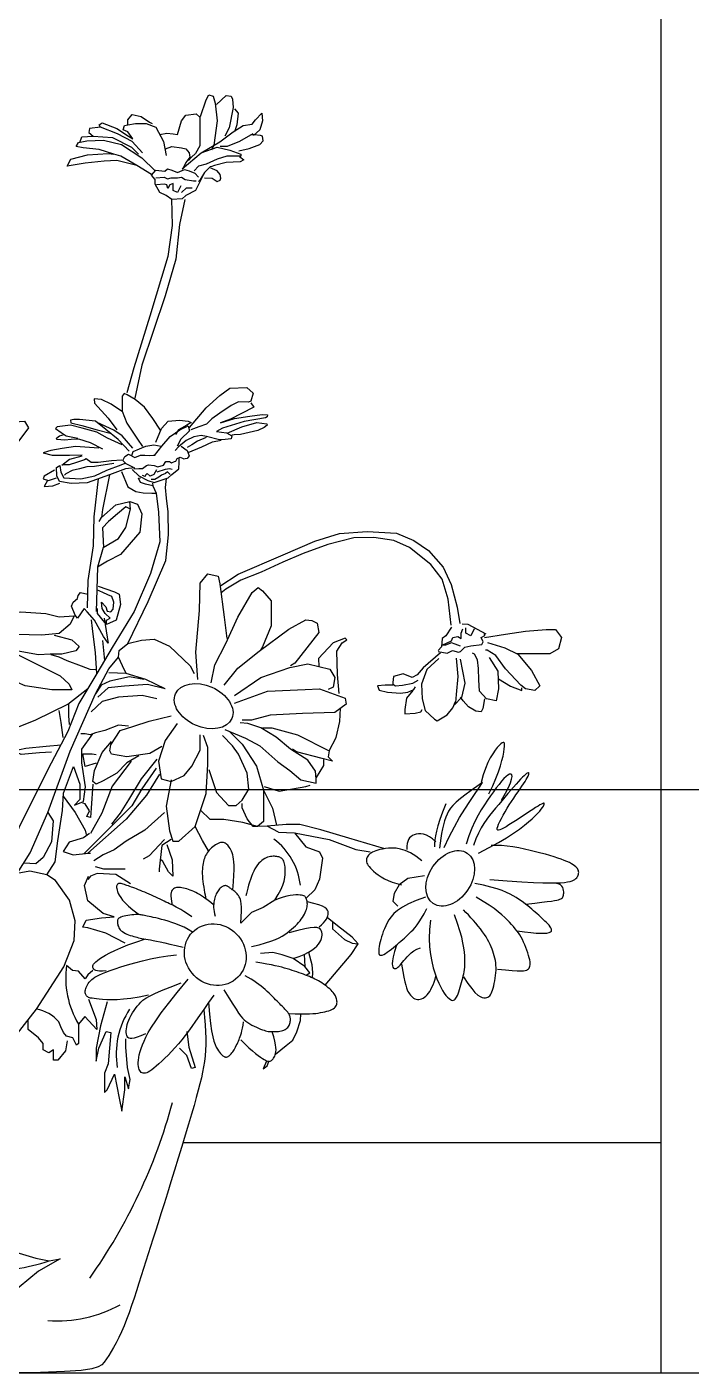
# Model space of a CAD drawing. Extents: x 5198 to 10685, y 9824 to 14137.
# Drawn here: x 8863 to 9152, y 11032 to 11617 of the extents above; entities that cross this region are included whole.
import ezdxf

# ---------------------------------------------------------------- set-up
doc = ezdxf.new("R2010")
doc.units = 0
doc.header["$MEASUREMENT"] = 0
doc.layers.get('0').update_dxf_attribs({"linetype": 'CONTINUOUS'})
for name, color, linetype in [('2', 2, 'CONTINUOUS'), ('3', 3, 'CONTINUOUS'), ('4', 4, 'CONTINUOUS'), ('7', 7, 'CONTINUOUS'), ('TEXT', 3, 'CONTINUOUS')]:
    doc.layers.add(name, color=color, linetype=linetype)
doc.styles.add('HZ', font='')
doc.styles.get('HZ').set_extended_font_data('仿宋_GB2312')
doc.dimstyles.new('BOOK', dxfattribs={"dimscale": 55, "dimtxt": 2, "dimasz": 0.5, "dimexe": 1, "dimexo": 1, "dimgap": 0.5, "dimtad": 1, "dimdec": 0, "dimzin": 0, "dimdsep": 46, "dimtxsty": 'HZ', "dimblk": 'DOT', "dimsah": 1, "dimcen": 0, "dimclrd": 256, "dimclre": 256, "dimclrt": 256, "dimadec": 0, "dimazin": 0, "dimtfac": 0.5, "dimtdec": 0, "dimtmove": 2, "dimatfit": 3, "dimfxl": 0, "dimtolj": 1, "dimtzin": 0, "dimarcsym": 0})

# ---------------------------------------------------------------- blocks, each defined once
blk = doc.blocks.new('DOT')
at = {"color": 0, "linetype": 'ByBlock'}
blk.add_line((-0.35, 0), (-1, 0), dxfattribs=at)
at = {"color": 0, "linetype": 'ByBlock', "const_width": 0.35}
blk.add_lwpolyline([(-0.175, 0, 1), (0.175, 0, 1)], format="xyb", close=True, dxfattribs=at)
blk = doc.blocks.new('02')
at = {"layer": '3'}
for points in [[(48.8, 559), (51.3, 566.21), (52.4, 568.42), (54.35, 567.87), (55.18, 564.82), (56.01, 557.07), (54.62, 546.54), (53.51, 544.33)], [(55.73, 564.27), (59.89, 568.14), (62.11, 567.87), (62.66, 566.48), (62.94, 562.88), (61.28, 554.02), (59.34, 550.42)], [(63.49, 562.33), (65.16, 560.39), (64.6, 555.4), (63.49, 552.36)], [(5.27, 554.3), (4.72, 555.4), (6.1, 556.24), (12.48, 553.74), (17.47, 550.42), (19.41, 549.31)], [(19.41, 549.31), (17.19, 552.36), (15.25, 553.19), (15.81, 555.13), (17.19, 555.4), (17.19, 557.62), (19.13, 559.84), (23.02, 559), (26.62, 556.51), (27.73, 555.96)], [(17.19, 555.4), (20.52, 555.96), (25.23, 555.96), (29.39, 554.3), (32.72, 548.2), (33.83, 542.11)], [(31.06, 551.25), (34.11, 551.8), (36.88, 551.53), (38.82, 551.25), (40.48, 557.07), (42.42, 559.56), (46.86, 560.11), (48.52, 558.73), (48.52, 546.26), (46.58, 542.94), (44.92, 541.28), (43.53, 539.89)], [(40.76, 536.29), (49.08, 543.22), (57.12, 547.93), (62.94, 552.36), (67.38, 555.13), (71.26, 555.68), (72.64, 557.62), (75.42, 560.39), (75.69, 557.07), (74.58, 553.19), (71.81, 550.7)], [(-3.6, 547.65), (-2.77, 550.14), (2.22, 550.42), (10.54, 549.87), (18.86, 545.71), (21.91, 542.66)], [(23.57, 543.22), (19.13, 548.2), (12.76, 551.53), (5.27, 554.3), (0.56, 553.74), (0.28, 552.08), (2.22, 550.42)], [(71.53, 551.53), (65.71, 548.2), (60.44, 545.99), (57.39, 545.99)], [(65.43, 544.05), (69.87, 545.16), (74.58, 546.82), (75.97, 548.48), (75.69, 550.42), (74.86, 550.7), (72.09, 550.97), (70.7, 550.97)], [(21.08, 537.68), (14.14, 541.83), (11.09, 542.66), (4.72, 544.6), (-2.21, 545.43), (-5.26, 545.99), (-4.15, 547.65), (-0.55, 548.48), (6.66, 548.76), (14.42, 546.82), (23.29, 541), (29.12, 535.46)], [(33.55, 544.88), (36.32, 545.99), (40.48, 545.43), (42.42, 544.88), (43.81, 543.22), (44.09, 541.28), (42.42, 539.06), (41.04, 536.29)], [(49.08, 543.22), (56.01, 545.71), (61.55, 544.33), (66.27, 542.66), (66.27, 541.83), (60.17, 541.83), (56.01, 540.45), (51.3, 538.23), (47.97, 537.4), (46.03, 535.46)], [(27.45, 533.8), (21.08, 537.68), (12.48, 539.89), (6.94, 539.62), (-1.38, 538.79), (-9.14, 537.4), (-7.48, 540.45), (-0.27, 542.39), (8.6, 542.94), (11.09, 542.66)], [(65.71, 541.56), (67.65, 540.17), (65.99, 539.34), (59.89, 539.06), (54.9, 537.68), (53.24, 537.12), (52.96, 537.12), (50.46, 534.63), (48.52, 531.31), (47.97, 530.75)], [(27.45, 533.52), (29.39, 535.73), (33.28, 535.18), (34.38, 536.29), (36.33, 535.73), (38.82, 534.63), (41.87, 536.01), (43.81, 535.46), (46.31, 534.35), (47.97, 532.69)], [(50.47, 534.64), (46.58, 526.87), (42.42, 524.65), (40.76, 523.27), (36.33, 522.99), (33.83, 524.65), (31.06, 526.04), (29.12, 529.64), (29.12, 531.58), (27.48, 533.54)], [(29.39, 532.41), (33, 532.69), (34.38, 531.85), (36.05, 532.41), (38.82, 532.41), (40.48, 532.69), (42.15, 531.58), (45.75, 531.02), (46.86, 531.02)], [(50.46, 532.42), (53.79, 532.14), (56.01, 530.75), (57.39, 531.31), (57.67, 532.14), (57.39, 533.8), (56.01, 535.46), (54.07, 536.29), (53.24, 536.57)], [(40.21, 528.81), (38.82, 526.04), (36.88, 526.87), (36.88, 529.92), (35.49, 529.36), (34.66, 527.7), (34.11, 529.36), (33, 529.64), (29.67, 529.36)], [(40.48, 526.04), (42.7, 527.98), (45.2, 527.98)], [(36.13, 523.25), (36.52, 511.64), (34.58, 498.1), (26.84, 472.18), (19.87, 449.74), (16.77, 438.91)], [(41.94, 522.86), (39.62, 512.03), (38.07, 496.94), (33.42, 481.08), (23.35, 450.9), (20.26, 436.59)], [(44, 423.85), (51.23, 432.41), (57.12, 437.76), (61.53, 440.97), (68.89, 441.23), (71.71, 438.69), (70.63, 435.22), (69.7, 434.81), (65.28, 434.95), (62.07, 433.34), (57.12, 430.13), (53.77, 427.59), (51.36, 425.32), (48.01, 424.12), (44.53, 422.78)], [(14.9, 430.62), (9.95, 434.04), (5.77, 435.94), (2.54, 436.32), (2.73, 434.42), (8.62, 427.96), (12.42, 422.83)], [(31.44, 422.64), (28.02, 427.77), (24.4, 432.71), (20.41, 435.94), (16.99, 438.03), (15.66, 438.6), (14.71, 437.46), (14.71, 431), (16.8, 425.68), (21.36, 418.84), (23.64, 415.61)], [(70.63, 434.55), (71.97, 432.67), (66.62, 429.87), (61.8, 427.46), (57.52, 425.86), (63.54, 427.73), (70.23, 428.8), (75.59, 429.47), (77.86, 429.33), (77.73, 428.53), (77.06, 427.99), (67.69, 426.39), (58.32, 423.58), (55.78, 422.11), (60.06, 421.58), (62.47, 420.24), (62.07, 418.9), (59.53, 418.63), (56.98, 418.5), (51.36, 419.97), (49.09, 420.37), (45.87, 419.84), (42.53, 418.23), (39.18, 415.43), (37.71, 413.82)], [(17.75, 413.52), (12.99, 418.65), (7.67, 423.02), (3.11, 426.63), (-3.74, 427.39), (-6.21, 427.39), (-7.73, 427.01), (-7.54, 425.87), (-2.79, 424.73), (3.87, 422.83), (9.57, 421.31)], [(-49.3, 416.27), (-45.84, 419.44), (-40.37, 424.04), (-32.01, 426.35), (-27.69, 426.63), (-25.96, 423.75), (-32.3, 415.12), (-38.35, 409.36), (-43.25, 408.21), (-49.3, 405.33), (-52.76, 403.03), (-57.37, 399.86)], [(14.71, 416.37), (8.43, 419.22), (3.68, 421.88), (-2.6, 423.59), (-7.73, 424.92), (-13.43, 424.16), (-14.2, 423.4), (-11.72, 421.69), (-9.63, 420.17), (-4.5, 419.22)], [(19.46, 414.85), (14.71, 420.17), (11.09, 422.64), (3.87, 426.06)], [(28.78, 411.62), (32.01, 415.8), (35.62, 419.98), (39.8, 422.83), (43.42, 424.54), (43.99, 422.45), (40.18, 418.84), (38.66, 415.8)], [(29.35, 417.51), (31.82, 423.4), (34.67, 426.63), (39.61, 427.01), (43.42, 426.63), (44.75, 426.06), (42.85, 424.92), (39.23, 422.83), (37.9, 420.74)], [(60.33, 421.44), (66.75, 424.12), (73.31, 425.99), (77.6, 425.45), (77.73, 424.79), (76.52, 423.85), (73.71, 422.51), (66.22, 420.77), (63.41, 420.64), (62.34, 420.51)], [(4.63, 414.85), (-5.45, 415.61), (-11.34, 414.66), (-16.29, 413.9), (-19.52, 412.76), (-15.72, 411.81), (-8.11, 411.81), (-2.6, 412)], [(6.34, 414.47), (1.02, 417.13), (-4.12, 418.84), (-7.35, 418.65), (-10.2, 418.27), (-13.62, 418.65), (-13.81, 419.22), (-12.48, 420.17), (-10.39, 420.74)], [(19, 411.66), (19.57, 413.39), (25.05, 415.69), (28.51, 416.27), (31.68, 415.69)], [(40.38, 415.69), (42.93, 413.82), (43.86, 411.55), (43.06, 410.34), (41.32, 410.08)], [(51.23, 419.44), (47.48, 417.83), (45.07, 416.36), (42.93, 415.16)], [(43.46, 413.02), (49.35, 415.43), (54.04, 417.57), (57.79, 418.37)], [(-2.79, 411.43), (-8.11, 409.91), (-11.53, 407.26)], [(14.66, 409.65), (10.1, 409.38), (4.35, 408.58), (1.27, 408.58), (-0.87, 410.18), (-1.67, 409.78), (-5.15, 408.58), (-8.23, 407.64), (-10.78, 407.64)], [(19.65, 406.5), (16.42, 408.02), (15.09, 409.53), (15.85, 411.24), (17.56, 412.19), (20.22, 410.86), (22.69, 411.81), (24.59, 411.81), (26.49, 411.62), (28.4, 411.81), (29.16, 411.81)], [(19.06, 405.55), (21.95, 402.79), (25.97, 400.78), (28.61, 399.9), (32.12, 401.16), (34.76, 401.91), (36.4, 403.42), (39.41, 405.93), (39.54, 408.82), (39.54, 410.32)], [(19.77, 405.93), (22.05, 406.07), (23.52, 406.07), (25.26, 407.27), (26.2, 407.67), (28.61, 407.27), (30.21, 406.73), (32.76, 407.4), (33.69, 409.01), (35.3, 409.01), (36.24, 408.47), (37.44, 409.01), (38.11, 409.27), (38.64, 410.34), (39.98, 410.88), (41.32, 410.34)], [(-14.58, 405.36), (-19.14, 402.7), (-19.52, 401.56), (-17.24, 400.8), (-13.81, 401.94)], [(20.22, 406.31), (16.23, 405.93), (9.19, 403.27), (-0.51, 399.85), (-7.35, 399.47), (-12.48, 400.42), (-13.62, 402.89), (-13.81, 406.5), (-12.29, 407.26), (-11.91, 404.41), (-10.58, 401.94), (-3.17, 401.56), (2.92, 402.89), (8.05, 405.36), (14.33, 407.64), (16.04, 408.39)], [(11.18, 408.18), (2.74, 406.84), (-0.6, 406.71), (-3.82, 405.91), (-7.03, 405.1), (-9.71, 403.77), (-10.24, 403.1)], [(14.53, 404.67), (17.17, 398.02), (20.69, 396.01), (23.83, 395.51), (27.6, 395.26), (29.49, 395.26)], [(29.74, 405.43), (28.48, 403.42), (26.97, 402.67), (25.59, 403.8), (24.96, 403.17), (24.71, 402.54), (23.58, 403.04)], [(35.64, 403.42), (34.51, 404.55), (33.51, 403.92), (31.87, 403.17), (30.74, 402.29), (28.98, 401.28), (27.35, 401.28)], [(29.99, 404.55), (33.51, 405.8), (35.27, 406.06), (36.52, 405.8)], [(-17.62, 400.8), (-19.14, 398.14), (-15.34, 398.52), (-12.29, 399.66)], [(27.98, 399.65), (28.1, 398.52), (29.49, 395.26), (30.49, 387.1), (31.12, 374.17), (27.05, 360.43), (19.98, 343.81), (10.42, 328.26), (3.7, 316.95), (-4.08, 303.87), (-8.87, 291.78)], [(4.34, 401.56), (2.42, 385.05), (2.16, 372.45), (-0.15, 357.28), (-0.41, 345.45)], [(9.19, 403.27), (6.28, 388.14), (5.77, 384.79)], [(17.19, 329.94), (25.99, 348.17), (33.71, 366.05), (34.94, 377.14), (34.69, 387.22), (33.95, 393.14), (33.65, 397.73), (34.05, 401.71)], [(28.1, 398.52), (24.96, 399.28), (22.7, 399.9), (21.82, 401.79), (22.7, 401.91)], [(4.74, 382.99), (5.77, 384.79), (11.95, 390.2), (18.13, 391.74), (21.47, 390.45), (23.27, 386.34), (22.5, 378.37), (14.01, 368.59), (8.34, 365.76), (3.97, 363.19)], [(18.38, 388.4), (16.32, 389.42), (12.72, 386.34), (8.86, 382.99), (6.28, 380.17)], [(6.54, 371.68), (13.23, 375.54), (16.32, 380.42), (18.38, 388.4), (18.13, 391.74)], [(6.28, 380.17), (6.67, 371.75)], [(57.2, 354.92), (65.2, 360.1), (84.75, 368.57), (98.43, 374.42), (109.24, 377.74), (121.25, 378.68), (133.96, 377.98), (141.5, 374.68), (147.86, 370.45), (154.22, 363.16), (157.75, 355.63), (160.34, 345.75), (161.52, 338.69)], [(157.75, 337.98), (156.34, 349.28), (153.75, 357.98), (148.8, 364.33), (139.62, 371.63), (132.79, 374.68), (124.07, 376.09), (115.36, 375.86), (104.06, 373.04), (93.46, 369.04), (84.51, 365.27), (75.09, 361.04), (66.38, 357.51), (59.79, 353.51), (57.67, 351.86)], [(6.54, 371.68), (3.97, 363.19), (3.45, 343.9)], [(47.57, 314.39), (46.83, 326.24), (48.31, 344.37), (48.68, 356.22), (52.01, 360.29), (56.46, 359.18), (57.2, 355.85), (59.05, 341.41), (60.16, 332.16)], [(6.9, 340.92), (8.21, 332.78), (8.73, 330.16), (6.63, 333.04), (2.69, 340.13), (-0.46, 343.8), (-1.77, 345.11), (-4.66, 340.92), (-5.71, 342.23), (-7.29, 346.16), (-6.5, 348), (-4.66, 349.58), (-4.4, 350.89), (-3.35, 352.2), (-0.2, 351.41)], [(4.27, 354.82), (11.36, 352.46), (13.46, 351.41), (13.99, 346.95), (12.15, 340.13), (9.26, 338.82), (7.95, 338.29), (7.95, 340.13), (9.52, 340.92), (7.42, 343.02), (6.11, 345.11), (5.84, 348), (7.68, 345.9), (8.21, 344.06), (9.79, 343.8), (10.84, 344.85), (11.1, 348), (10.31, 350.36), (8.47, 351.15), (6.37, 352.2), (3.74, 353.25)], [(53.49, 312.91), (54.98, 320.69), (59.79, 329.94), (64.98, 341.41), (71.28, 352.14), (73.87, 354.36), (75.72, 352.88), (79.43, 348.44), (79.43, 337.71), (75.72, 328.46), (74.98, 327.35)], [(-52.81, 334.75), (-41.94, 341.62), (-29.27, 343.79), (-18.4, 343.07), (-12.61, 341.62), (-6.09, 341.98), (-7.9, 338.36), (-12.61, 334.38), (-20.21, 333.66), (-36.51, 334.02), (-41.22, 334.38), (-47.38, 332.58), (-50.27, 330.77)], [(3.7, 316.95), (3.19, 325.9), (1.91, 336.44), (1.39, 340.3)], [(7.16, 339.08), (4.01, 343.02), (4.01, 345.11)], [(59.05, 311.8), (64.98, 319.2), (74.24, 326.61), (87.21, 336.23), (94.62, 340.3), (97.21, 339.93), (99.43, 338.82), (100.17, 334.75), (89.8, 321.43), (87.95, 320.32)], [(-14.78, 333.66), (-7.17, 331.49), (-3.91, 328.6), (-5.36, 326.79), (-11.52, 325.34), (-16.59, 325.34), (-21.66, 324.98), (-33.61, 327.15), (-36.51, 327.87), (-41.94, 327.87), (-47.01, 327.15), (-49.55, 326.42)], [(157.77, 337.02), (155.41, 333.26), (153.77, 332.08), (153.53, 328.55), (152.12, 326.9)], [(152.12, 326.43), (155.89, 325.73), (158.24, 326.9), (160.83, 326.2), (161.77, 326.43), (163.66, 328.32), (166.25, 329.02), (170.96, 329.49), (171.66, 330.67), (170.72, 332.55), (172.37, 333.49), (172.13, 334.2)], [(161.77, 328.79), (159.42, 329.73), (157.77, 330.2), (155.18, 329.26), (153.77, 329.26), (157.77, 331.14), (158.48, 332.55), (160.59, 333.02), (162.01, 332.08), (162.01, 334.43), (162.71, 336.31)], [(172.84, 333.96), (169.07, 336.08), (165.07, 338.2), (162.48, 338.43)], [(167.66, 336.31), (166.25, 333.26), (164.13, 334.43), (164.13, 336.78)], [(172.13, 332.55), (181.32, 333.97), (190.03, 335.38), (198.98, 336.08), (202.98, 336.08), (205.57, 332.55), (204.4, 327.61), (200.63, 325.5), (191.91, 325.5), (188.38, 325.5), (186.03, 325.5)], [(6.28, 331.3), (7.06, 322.6)], [(33.49, 310.32), (24.97, 314.39), (16.45, 316.98), (14.96, 320.32), (13.11, 324.02), (13.48, 326.98), (17.19, 329.94), (23.11, 331.42), (28.67, 331.79), (35.34, 328.83), (44.23, 320.32), (46.08, 316.98)], [(109.02, 308.26), (108.36, 316.49), (108.03, 326.69), (110.34, 330.31), (112.32, 331.63), (111.66, 332.29), (106.38, 330.31), (100.12, 323.4), (100.17, 319.95)], [(173.55, 330.44), (181.08, 328.08), (186.73, 325.26), (192.62, 318.2), (196.15, 311.62), (194.03, 309.5), (190.03, 310.21), (187.91, 311.85), (181.32, 318.91), (177.08, 324.79), (173.31, 327.14), (172.6, 327.14)], [(-32.53, 326.06), (-20.94, 320.27), (-12.24, 315.93), (-8.26, 312.31), (-7.17, 309.78), (-15.87, 309.78), (-27.46, 311.59), (-30.72, 313.04), (-36.87, 313.04), (-41.94, 313.04), (-47.38, 314.12), (-51, 315.93), (-52.08, 316.66)], [(3.48, 318.47), (0.82, 318.73), (-2.9, 320.06), (-9.14, 322.45), (-12.6, 324.04), (-16.05, 325.1)], [(3.11, 308.1), (9.03, 318.9), (13.11, 324.02)], [(153.06, 325.97), (145.52, 319.38), (142.93, 316.32), (140.81, 315.15), (136.81, 316.79), (132.57, 315.62), (132.34, 313.03), (132.34, 312.32), (133.51, 311.62), (136.58, 311.85), (141.05, 312.79), (143.4, 313.97)], [(152.35, 323.38), (147.17, 318.67), (144.82, 312.32), (145.05, 305.97), (146.47, 300.8), (150.47, 297.03), (151.65, 296.33), (155.89, 298.91), (158.48, 301.97), (159.65, 304.8)], [(161.54, 323.14), (163.66, 312.79), (162.24, 306.44), (159.18, 303.38)], [(159.89, 323.62), (160.59, 315.62), (159.89, 307.85), (159.65, 304.32)], [(174.25, 323.85), (178.02, 317.97), (178.26, 310.21), (177.31, 305.03), (173.08, 305.97), (170.01, 309.26), (169.78, 314.21), (169.54, 319.15), (169.07, 322.91), (167.89, 325.26), (166.95, 325.73)], [(16.45, 316.98), (8.93, 317.27)], [(63.5, 307.36), (74.98, 315.13), (87.58, 319.58), (95.36, 321.06), (104.99, 318.83), (107.21, 315.13), (106.47, 311.06), (104.25, 309.95)], [(-35.42, 291.69), (-22.76, 296.76), (-8.81, 303.53), (-0.19, 310.41)], [(24.23, 314.39), (17.93, 315.5), (9.41, 313.65), (5.7, 311.8), (3.11, 308.1)], [(33.49, 310.32), (25.71, 312.17), (15.71, 311.43), (8.67, 310.69), (4.22, 306.62)], [(63.5, 304.03), (77.95, 309.21), (94.25, 309.95), (100.54, 310.32), (111.66, 306.25), (112.03, 303.66), (107.21, 299.96), (93.13, 299.59), (79.06, 298.85), (70.91, 296.63), (66.83, 296.63)], [(132.34, 311.85), (129.04, 311.85), (125.74, 311.62), (126.45, 309.74), (129.98, 308.79), (135.63, 308.32), (138.93, 308.79), (141.52, 309.97), (142.23, 311.15)], [(178.26, 314.68), (183.44, 311.38), (188.38, 309.5), (188.38, 310.68), (188.38, 310.68)], [(-17.58, 256.54), (-7.81, 283.16), (3.11, 308.1)], [(29.78, 305.88), (23.49, 307.36), (13.11, 306.62), (6.07, 304.77), (1.26, 300.33)], [(141.05, 309.5), (138.22, 306.21), (137.52, 301.27), (137.52, 299.38), (141.99, 299.62), (144.58, 300.33), (145.05, 301.27)], [(172.13, 305.97), (171.43, 301.74), (170.72, 300.33), (168.37, 300.56), (165.3, 302.44), (162.95, 305.03), (161.77, 306.68)], [(-10.89, 289.12), (-11.77, 295.58), (-12.65, 300.86)], [(-8.54, 303.5), (-8.54, 298.51), (-8.24, 294.7)], [(32.01, 285.16), (26.82, 282.19), (16.82, 280.71), (10.15, 281.82), (9.41, 283.3), (9.78, 285.9), (13.85, 292.19), (19.78, 294.04), (26.45, 296.26), (36.08, 298.48)], [(104.62, 283.3), (107.7, 289.16), (109.35, 296.08), (109.62, 301.81)], [(17.56, 294.04), (13.11, 294.41), (7.18, 292.19), (3.11, 291.08), (0.89, 290.34), (-1.34, 290.71), (-3.19, 290.71)], [(38.67, 295.15), (33.49, 287.75), (30.52, 278.86), (31.64, 271.09), (36.08, 269.98), (41.64, 272.57), (44.97, 276.64), (48.68, 283.68), (48.68, 290.34)], [(59.42, 292.56), (68.31, 288.86), (74.61, 285.53), (82.39, 278.49), (87.58, 274.79), (92.39, 270.72), (99.06, 269.24), (99.06, 271.09), (98.69, 274.42), (95.36, 279.23), (87.95, 284.05)], [(87.95, 284.05), (81.65, 289.23), (74.98, 293.3), (69.42, 295.15), (66.09, 295.52)], [(75.72, 293.3), (79.8, 293.3), (90.91, 290.34), (104.62, 283.3), (104.25, 280.71), (106.1, 278.86), (101.66, 279.97), (90.54, 282.93), (88.69, 284.05)], [(-8.87, 291.78), (-17.58, 275.26), (-29.94, 250.17), (-39.11, 235.04), (-44.49, 228.98)], [(-17.95, 229.39), (-14.39, 235.04), (-13.2, 244.2), (-11.2, 257.34), (-10.8, 264.9), (-6.42, 276.45), (-3.63, 268.89), (-3.63, 262.12), (-6.02, 259.73), (-2.03, 261.32), (-1.24, 267.69), (-2.83, 278.05), (-2.83, 284.02), (2, 290.71)], [(22, 281.08), (16.82, 278.12), (12.37, 273.68), (6.44, 270.35), (3.48, 268.87), (2, 269.98), (2.74, 274.79), (6.07, 282.56), (10.15, 287.38)], [(36.08, 270.72), (33.86, 259.25), (35.34, 248.52), (36.82, 244.07), (39.42, 244.07), (46.45, 250.37), (51.27, 264.8), (52.01, 277.38), (52.01, 284.79), (50.16, 289.97)], [(52.38, 275.16), (55.72, 265.17), (60.9, 259.62), (64.24, 259.62), (66.83, 261.84), (69.79, 266.65), (69.05, 273.68), (65.35, 281.82), (62.76, 285.53), (58.31, 289.97)], [(61.64, 291.45), (66.83, 286.27), (73.13, 276.64), (76.09, 266.28), (76.09, 252.59), (73.5, 250.37), (71.65, 250.37), (69.05, 253.7), (66.83, 258.51), (66.83, 260.36)], [(174.04, 264.61), (175.73, 268.15), (177.12, 271.35), (178.23, 274.24), (179.1, 276.81), (179.76, 279.08), (180.24, 281.05), (180.56, 282.73), (180.77, 284.12), (180.87, 285.23), (180.89, 286.07), (180.8, 286.64), (180.59, 286.95), (180.28, 287), (179.84, 286.8), (179.27, 286.36), (178.57, 285.67), (177.73, 284.74), (176.79, 283.56), (175.77, 282.08), (174.71, 280.3), (173.65, 278.18), (172.61, 275.69), (171.63, 272.83), (170.75, 269.55)], [(-15.88, 282.67), (-21.16, 282.38), (-29.09, 281.79), (-32.62, 283.26), (-27.04, 284.43), (-18.23, 285.31), (-11.77, 285.9)], [(-1.29, 276.52), (-2.4, 282.07), (1.67, 282.07), (3.52, 281.7)], [(29.48, 275.85), (23.32, 266.75), (18.91, 259.42), (-1.92, 238.61)], [(3.52, 278), (-1.29, 276.52)], [(18.62, 278.78), (10.4, 267.93), (5.99, 256.19), (1, 247.39)], [(29.78, 279.66), (23.02, 271.15), (17.45, 262.06), (13.92, 256.19), (10.1, 251.5)], [(99.14, 271.72), (102.43, 276.98), (102.43, 279.62)], [(30.95, 273.21), (25.37, 264.11), (16.56, 253.55), (-0.17, 238.8)], [(171.3, 269.55), (167.4, 266.74), (164.27, 264.44), (161.81, 262.54), (159.92, 260.95), (158.48, 259.58), (157.41, 258.33), (156.6, 257.12), (155.94, 255.84), (155.35, 254.43), (154.81, 252.87), (154.32, 251.18), (153.88, 249.37), (153.49, 247.43), (153.16, 245.4), (152.88, 243.26), (152.64, 241.04)], [(154.6, 241.24), (156.81, 245.96), (159.08, 250.31), (161.37, 254.3), (163.61, 257.95), (165.78, 261.28), (167.81, 264.31), (169.67, 267.06), (171.3, 269.55)], [(179.53, 261.87), (181.33, 264.89), (182.63, 267.41), (183.5, 269.43), (183.98, 270.99), (184.13, 272.12), (183.99, 272.84), (183.61, 273.17), (183.05, 273.15), (182.35, 272.81), (181.53, 272.16), (180.61, 271.24), (179.58, 270.09), (178.48, 268.74), (177.3, 267.21), (176.06, 265.53), (174.78, 263.74), (173.46, 261.86), (172.12, 259.86), (170.76, 257.68), (169.4, 255.29), (168.05, 252.64), (166.73, 249.68), (165.43, 246.38), (164.17, 242.69)], [(169.61, 238.85), (174.24, 241.24), (178.27, 243.47), (181.76, 245.56), (184.77, 247.5), (187.33, 249.3), (189.5, 250.95), (191.34, 252.46), (192.89, 253.83), (194.2, 255.06), (195.28, 256.16), (196.17, 257.13), (196.87, 257.97), (197.4, 258.69), (197.78, 259.29), (198.02, 259.77), (198.15, 260.13), (198.16, 260.39), (198.06, 260.52), (197.84, 260.54), (197.47, 260.43), (196.96, 260.19), (196.28, 259.82), (195.43, 259.32), (194.4, 258.67), (193.17, 257.88), (191.8, 256.99), (190.31, 256.01), (188.76, 254.98), (187.19, 253.95), (185.64, 252.93), (184.15, 251.97), (182.78, 251.09), (181.56, 250.33), (180.49, 249.71), (179.59, 249.23), (178.86, 248.93), (178.31, 248.81), (177.93, 248.89), (177.75, 249.19), (177.75, 249.72), (177.95, 250.49), (178.32, 251.47), (178.85, 252.63), (179.5, 253.93), (180.26, 255.34), (181.11, 256.82), (182.02, 258.34), (182.96, 259.86), (183.93, 261.35), (184.9, 262.79), (185.85, 264.18), (186.77, 265.51), (187.65, 266.77), (188.46, 267.94), (189.19, 269.02), (189.82, 270), (190.35, 270.87), (190.77, 271.63), (191.09, 272.27), (191.31, 272.81), (191.43, 273.23), (191.47, 273.55), (191.42, 273.75), (191.29, 273.84), (191.08, 273.81), (190.78, 273.67), (190.4, 273.41), (189.93, 273.01), (189.35, 272.48), (188.68, 271.81), (187.89, 270.98), (186.99, 270), (185.97, 268.86), (184.85, 267.58), (183.65, 266.19), (182.38, 264.71), (181.07, 263.17), (179.72, 261.58), (178.37, 259.99), (177.02, 258.4), (175.7, 256.83), (174.4, 255.24), (173.14, 253.57), (171.91, 251.77), (170.72, 249.79), (169.57, 247.55), (168.47, 245.02), (167.42, 242.14)], [(-10.9, 263.59), (-5.73, 256.58), (-1.29, 248.82), (-0.92, 246.97)], [(2.04, 268.77), (1.3, 258.42), (0.93, 254.36), (-0.55, 254.73), (0.56, 257.31), (-1.29, 260.27), (-2.4, 260.64)], [(76.09, 266.28), (80.03, 258.45), (81.84, 250.98)], [(76.4, 267.77), (82.99, 265.79), (94.52, 267.77), (96.5, 268.43)], [(82.66, 248.02), (77.72, 250.65), (73.5, 250.37), (67.18, 252.2), (58.95, 253.51), (53.01, 253.51), (48.86, 257.58)], [(155.39, 260.23), (153.92, 256.59), (152.76, 253.46), (151.9, 250.76), (151.27, 248.44), (150.86, 246.43), (150.6, 244.66), (150.48, 243.06), (150.45, 241.59)], [(-30.81, 230), (-25.16, 239.02), (-17.58, 256.54), (-15.19, 252.96), (-15.99, 243.8), (-19.57, 237.03), (-22.76, 234.24), (-27.98, 234.51)], [(33.1, 256.58), (24.6, 248.82), (16.46, 244.01), (11.28, 240.32), (6.48, 238.1), (2.41, 235.52)], [(0.56, 247.34), (-2.03, 245.49), (-8.31, 243.65), (-10.9, 239.58), (-6.47, 238.1), (0.19, 238.84), (0.93, 238.84)], [(52.33, 239.84), (49.72, 244.3), (46.45, 250.37)], [(128.83, 240.77), (113.3, 245.38), (101.11, 249), (91.89, 251.31), (85.95, 251.31), (77.72, 250.65)], [(82.66, 248.02), (89.58, 247.69), (104.74, 244.72), (116.27, 240.45), (122.53, 239.46)], [(89.58, 247.69), (94.53, 241.66), (100.46, 239.36), (101.78, 236.73), (100.46, 227.51), (98.49, 222.9), (94.68, 219.25)], [(151, 243.78), (149.59, 245.05), (148.23, 245.99), (146.94, 246.64), (145.72, 247.04), (144.57, 247.22), (143.51, 247.21), (142.54, 247.06), (141.67, 246.8), (140.9, 246.45), (140.23, 246), (139.66, 245.45), (139.2, 244.78), (138.84, 243.96), (138.58, 242.98), (138.43, 241.83), (138.38, 240.49)], [(33.1, 244.75), (26.45, 237.73), (23.86, 236.26)], [(36.06, 244.75), (31.99, 242.17), (30.88, 231.82), (30.88, 230.72)], [(34.21, 242.54), (36.43, 235.89), (36.8, 228.87), (34.95, 230.72), (32.36, 235.15), (31.25, 236.26)], [(62.79, 222.89), (63.08, 226.36), (63.27, 229.24), (63.37, 231.6), (63.38, 233.51), (63.31, 235.06), (63.19, 236.3), (63.01, 237.32), (62.79, 238.19), (62.53, 238.97), (62.26, 239.68), (61.96, 240.32), (61.64, 240.9), (61.31, 241.41), (60.96, 241.86), (60.61, 242.25), (60.25, 242.59), (59.9, 242.88), (59.54, 243.12), (59.16, 243.3), (58.78, 243.43), (58.37, 243.49), (57.94, 243.49), (57.48, 243.42), (56.98, 243.28), (56.45, 243.06), (55.89, 242.78), (55.31, 242.44), (54.73, 242.05), (54.15, 241.62), (53.59, 241.14), (53.05, 240.64), (52.56, 240.12), (52.1, 239.57), (51.7, 239.02), (51.34, 238.44), (51.02, 237.84), (50.74, 237.21), (50.49, 236.56), (50.27, 235.88), (50.08, 235.16), (49.91, 234.41), (49.77, 233.63), (49.67, 232.79), (49.59, 231.91), (49.55, 230.97), (49.55, 229.97), (49.6, 228.9), (49.68, 227.76), (49.81, 226.55), (49.98, 225.31), (50.17, 224.06), (50.37, 222.85), (50.57, 221.71), (50.77, 220.68), (50.94, 219.79), (51.08, 219.1)], [(144.96, 235.56), (142.38, 237.54), (139.97, 239), (137.74, 240), (135.67, 240.64), (133.78, 240.96), (132.06, 241.05), (130.5, 240.98), (129.1, 240.81), (127.85, 240.61), (126.76, 240.39), (125.79, 240.15), (124.95, 239.89), (124.22, 239.61), (123.59, 239.32), (123.04, 239), (122.56, 238.67), (122.14, 238.32), (121.79, 237.95), (121.49, 237.57), (121.25, 237.17), (121.08, 236.76), (120.96, 236.34), (120.91, 235.91), (120.91, 235.47), (120.98, 235.02), (121.11, 234.55), (121.33, 234.06), (121.64, 233.54), (122.06, 232.98), (122.58, 232.37), (123.23, 231.71), (124.02, 230.99), (124.95, 230.21), (126.04, 229.38), (127.28, 228.55), (128.7, 227.73), (130.29, 226.95), (132.06, 226.24), (134.02, 225.63), (136.18, 225.14)], [(174.55, 227.34), (182.09, 226.79), (188.33, 226.39), (193.43, 226.12), (197.53, 225.95), (200.78, 225.89), (203.33, 225.91), (205.33, 226), (206.93, 226.15), (208.24, 226.34), (209.33, 226.57), (210.21, 226.83), (210.91, 227.13), (211.47, 227.45), (211.9, 227.79), (212.24, 228.15), (212.5, 228.52), (212.72, 228.9), (212.89, 229.29), (213.02, 229.69), (213.09, 230.09), (213.1, 230.49), (213.06, 230.9), (212.95, 231.31), (212.78, 231.72), (212.54, 232.13), (212.22, 232.55), (211.8, 232.96), (211.29, 233.39), (210.67, 233.82), (209.92, 234.26), (209.04, 234.72), (208.02, 235.19), (206.85, 235.68), (205.52, 236.18), (204.04, 236.7), (202.41, 237.24), (200.63, 237.78), (198.7, 238.34), (196.62, 238.91), (194.4, 239.49), (192.03, 240.07), (189.57, 240.63), (187.04, 241.15), (184.51, 241.6), (182, 241.95), (179.57, 242.17), (177.25, 242.24), (175.1, 242.14)], [(81.14, 218.46), (82.6, 220.84), (83.72, 222.98), (84.53, 224.92), (85.07, 226.66), (85.41, 228.2), (85.57, 229.58), (85.62, 230.79), (85.59, 231.84), (85.53, 232.77), (85.44, 233.56), (85.32, 234.24), (85.17, 234.82), (84.99, 235.31), (84.77, 235.73), (84.53, 236.08), (84.25, 236.38), (83.93, 236.63), (83.59, 236.85), (83.21, 237.04), (82.8, 237.19), (82.36, 237.3), (81.89, 237.39), (81.39, 237.45), (80.87, 237.48), (80.33, 237.49), (79.76, 237.46), (79.17, 237.39), (78.57, 237.28), (77.96, 237.1), (77.34, 236.87), (76.71, 236.56), (76.07, 236.16), (75.44, 235.69), (74.81, 235.12), (74.2, 234.46), (73.59, 233.72), (73, 232.89), (72.43, 231.97), (71.89, 230.96), (71.38, 229.87), (70.9, 228.69), (70.46, 227.46), (70.05, 226.2), (69.67, 224.93), (69.33, 223.68), (69.02, 222.49), (68.73, 221.37), (68.48, 220.36)], [(-64.84, 185.75), (-60, 172.7), (-49.39, 154.34), (-44.49, 144.96), (-41.63, 148.63), (-33.87, 156.38), (-22.44, 171.06), (-10.6, 189.42), (-6.11, 200.84), (-5.7, 209.41), (-8.15, 218.38), (-14.28, 226.94), (-17.95, 229.39), (-25.3, 231.02), (-36.32, 228.98), (-40, 227.76), (-44.49, 228.98), (-46.53, 230.61)], [(16.09, 199.68), (7.59, 204.12), (-0.18, 206.33), (-2.4, 206.7), (-0.92, 209.66), (5.74, 210.77), (11.28, 211.14), (6.48, 212.61), (-0.18, 218.16), (-1.66, 224.8), (0.19, 228.87)], [(18.31, 225.54), (12.02, 229.61), (3.89, 229.98), (0.93, 228.87), (-0.18, 227.39)], [(16.09, 231.82), (11.28, 231.82), (6.85, 231.82), (3.15, 232.93)], [(146.06, 228.98), (138.93, 227.89), (135.09, 225.14), (132.89, 221.31), (132.34, 218.02), (134.5, 215.82)], [(45.07, 211.19), (43.12, 212.48), (41.52, 213.5), (40.21, 214.31), (39.14, 214.94), (38.24, 215.44), (37.47, 215.84), (36.77, 216.18), (36.08, 216.52), (35.35, 216.86), (34.59, 217.23), (33.79, 217.62), (32.96, 218.02), (32.1, 218.44), (31.21, 218.86), (30.29, 219.29), (29.35, 219.73), (28.4, 220.16), (27.43, 220.59), (26.45, 221.02), (25.48, 221.43), (24.53, 221.84), (23.59, 222.23), (22.68, 222.59), (21.81, 222.94), (20.98, 223.27), (20.2, 223.57), (19.45, 223.85), (18.75, 224.11), (18.08, 224.35), (17.44, 224.58), (16.84, 224.79), (16.28, 225), (15.74, 225.19), (15.23, 225.36), (14.76, 225.51), (14.32, 225.62), (13.92, 225.69), (13.55, 225.72), (13.23, 225.68), (12.95, 225.58), (12.72, 225.4), (12.53, 225.15), (12.4, 224.83), (12.33, 224.43), (12.33, 223.96), (12.39, 223.42), (12.53, 222.81), (12.74, 222.13), (13.05, 221.37), (13.49, 220.52), (14.11, 219.56), (14.96, 218.47), (16.1, 217.23), (17.56, 215.83), (19.39, 214.25), (21.65, 212.46)], [(54.4, 216.41), (53.21, 217.37), (52.1, 218.23), (51.08, 219), (50.12, 219.69), (49.21, 220.31), (48.35, 220.85), (47.52, 221.34), (46.7, 221.78), (45.89, 222.18), (45.1, 222.53), (44.31, 222.83), (43.54, 223.1), (42.79, 223.33), (42.06, 223.52), (41.36, 223.67), (40.69, 223.78), (40.06, 223.87), (39.46, 223.91), (38.9, 223.91), (38.38, 223.86), (37.9, 223.76), (37.46, 223.6), (37.08, 223.38), (36.74, 223.1), (36.45, 222.75), (36.21, 222.3), (36.05, 221.73), (35.96, 221.02), (35.95, 220.14), (36.04, 219.07), (36.23, 217.78), (36.52, 216.25)], [(66.27, 208.35), (66.45, 211.24), (66.55, 213.58), (66.55, 215.42), (66.49, 216.85), (66.35, 217.94), (66.17, 218.76), (65.93, 219.4), (65.66, 219.91), (65.36, 220.38), (65.04, 220.8), (64.7, 221.19), (64.35, 221.55), (64, 221.88), (63.64, 222.18), (63.29, 222.47), (62.94, 222.73), (62.61, 222.98), (62.3, 223.22), (62, 223.44), (61.72, 223.64), (61.45, 223.83), (61.19, 224.01), (60.95, 224.17), (60.73, 224.31), (60.52, 224.44), (60.32, 224.55), (60.12, 224.64), (59.92, 224.71), (59.71, 224.74), (59.49, 224.74), (59.25, 224.7), (58.99, 224.63), (58.7, 224.51), (58.38, 224.34), (58.06, 224.14), (57.72, 223.89), (57.38, 223.6), (57.04, 223.28), (56.71, 222.92), (56.4, 222.52), (56.12, 222.09), (55.86, 221.62), (55.62, 221.12), (55.41, 220.59), (55.21, 220.03), (55.04, 219.44), (54.88, 218.82), (54.74, 218.17), (54.63, 217.5), (54.54, 216.79), (54.48, 216.04), (54.48, 215.25), (54.54, 214.4), (54.67, 213.5), (54.89, 212.54), (55.19, 211.51)], [(186.35, 205.13), (189.52, 204.68), (192.25, 204.36), (194.56, 204.14), (196.49, 204.04), (198.06, 204.04), (199.29, 204.13), (200.21, 204.32), (200.84, 204.59), (201.22, 204.93), (201.36, 205.34), (201.3, 205.82), (201.07, 206.33), (200.7, 206.89), (200.22, 207.48), (199.66, 208.08), (199.06, 208.7), (198.43, 209.31), (197.79, 209.93), (197.13, 210.56), (196.44, 211.19), (195.74, 211.83), (195.01, 212.47), (194.26, 213.14), (193.48, 213.81), (192.68, 214.51), (191.85, 215.21), (190.98, 215.93), (190.06, 216.66), (189.1, 217.4), (188.09, 218.14), (187.02, 218.88), (185.89, 219.62), (184.68, 220.35), (183.32, 221.08), (181.75, 221.82), (179.88, 222.57), (177.64, 223.32), (174.96, 224.09), (171.76, 224.88), (167.97, 225.69)], [(190.19, 216.65), (194, 217.11), (197.06, 217.49), (199.45, 217.8), (201.29, 218.04), (202.66, 218.25), (203.65, 218.44), (204.37, 218.61), (204.91, 218.79), (205.35, 218.99), (205.71, 219.22), (206, 219.48), (206.22, 219.78), (206.39, 220.13), (206.5, 220.52), (206.57, 220.97), (206.61, 221.49), (206.6, 222.07), (206.55, 222.68), (206.41, 223.32), (206.17, 223.93), (205.79, 224.51), (205.26, 225.01), (204.55, 225.41), (203.63, 225.69)], [(81.14, 218.46), (81.14, 218.46), (76.07, 215.3), (71.01, 213.09), (66.27, 208.35)], [(71.01, 198.24), (74.29, 199.05), (77.06, 199.84), (79.38, 200.61), (81.31, 201.36), (82.92, 202.1), (84.28, 202.84), (85.45, 203.56), (86.49, 204.29), (87.46, 205.03), (88.36, 205.76), (89.21, 206.5), (90, 207.24), (90.73, 207.98), (91.4, 208.72), (92.02, 209.46), (92.58, 210.19), (93.09, 210.92), (93.54, 211.64), (93.94, 212.35), (94.28, 213.04), (94.57, 213.71), (94.8, 214.36), (94.98, 214.98), (95.11, 215.57), (95.18, 216.12), (95.21, 216.64), (95.19, 217.13), (95.14, 217.59), (95.07, 218.01), (94.97, 218.4), (94.86, 218.77), (94.74, 219.1), (94.62, 219.4), (94.48, 219.67), (94.29, 219.91), (94.05, 220.12), (93.72, 220.3), (93.3, 220.45), (92.74, 220.57), (92.05, 220.65), (91.2, 220.7), (90.19, 220.7), (89.03, 220.62), (87.72, 220.46), (86.27, 220.18), (84.69, 219.77), (82.97, 219.2), (81.14, 218.46)], [(100.28, 206.77), (101.4, 207.69), (102.3, 208.55), (102.99, 209.37), (103.5, 210.14), (103.86, 210.87), (104.08, 211.56), (104.2, 212.22), (104.23, 212.85), (104.19, 213.47), (104, 214.06), (103.59, 214.65), (102.87, 215.23), (101.75, 215.82), (100.16, 216.42), (98.01, 217.04), (95.22, 217.67)], [(146.57, 219.66), (142.46, 218.22), (139.13, 216.79), (136.48, 215.36), (134.4, 213.95), (132.81, 212.56), (131.6, 211.18), (130.67, 209.83), (129.92, 208.51), (129.28, 207.23), (128.71, 205.98), (128.22, 204.77), (127.8, 203.59), (127.43, 202.46), (127.12, 201.36), (126.85, 200.3), (126.63, 199.29), (126.44, 198.32), (126.3, 197.41), (126.23, 196.59), (126.22, 195.87), (126.3, 195.28), (126.48, 194.83), (126.77, 194.55), (127.18, 194.45), (127.72, 194.54), (128.38, 194.82), (129.14, 195.24), (129.96, 195.78), (130.83, 196.41), (131.72, 197.11), (132.61, 197.83), (133.49, 198.56), (134.33, 199.26), (135.13, 199.95), (135.9, 200.63), (136.66, 201.3), (137.4, 201.97), (138.13, 202.64), (138.87, 203.33), (139.62, 204.04), (140.38, 204.78), (141.17, 205.59), (142.01, 206.53), (142.89, 207.64), (143.83, 208.96), (144.84, 210.55), (145.93, 212.46), (147.12, 214.73)], [(177.84, 188.42), (181.36, 188.07), (184.14, 187.84), (186.3, 187.71), (187.91, 187.68), (189.09, 187.73), (189.92, 187.86), (190.5, 188.04), (190.92, 188.28), (191.27, 188.56), (191.55, 188.88), (191.77, 189.27), (191.93, 189.72), (192.01, 190.26), (192.03, 190.88), (191.97, 191.6), (191.84, 192.44), (191.63, 193.38), (191.35, 194.42), (191.01, 195.54), (190.61, 196.7), (190.17, 197.88), (189.69, 199.05), (189.17, 200.2), (188.63, 201.3), (188.08, 202.32), (187.49, 203.29), (186.88, 204.21), (186.22, 205.11), (185.52, 206), (184.76, 206.9), (183.94, 207.82), (183.06, 208.79), (182.08, 209.81), (180.98, 210.91), (179.69, 212.09), (178.15, 213.37), (176.32, 214.75), (174.14, 216.25), (171.56, 217.89), (168.52, 219.66)], [(45.38, 204.56), (43.5, 205.66), (41.63, 206.62), (39.82, 207.44), (38.05, 208.15), (36.35, 208.75), (34.74, 209.26), (33.22, 209.69), (31.81, 210.06), (30.51, 210.38), (29.33, 210.67), (28.26, 210.91), (27.3, 211.12), (26.44, 211.3), (25.67, 211.46), (24.99, 211.6), (24.4, 211.72), (23.88, 211.83), (23.42, 211.94), (22.99, 212.02), (22.56, 212.09), (22.13, 212.14), (21.65, 212.17), (21.12, 212.17), (20.49, 212.14), (19.77, 212.09), (18.97, 212.01), (18.12, 211.9), (17.26, 211.77), (16.4, 211.61), (15.59, 211.44), (14.85, 211.25), (14.22, 211.04), (13.71, 210.81), (13.32, 210.57), (13.04, 210.31), (12.84, 210.03), (12.72, 209.73), (12.67, 209.4), (12.66, 209.05), (12.69, 208.67), (12.74, 208.26), (12.82, 207.83), (12.94, 207.38), (13.1, 206.92), (13.31, 206.46), (13.59, 206.01), (13.95, 205.56), (14.38, 205.14), (14.89, 204.73), (15.48, 204.36), (16.14, 204), (16.83, 203.68), (17.56, 203.38), (18.3, 203.1), (19.04, 202.86), (19.77, 202.64), (20.48, 202.44), (21.17, 202.27), (21.87, 202.11), (22.59, 201.96), (23.34, 201.82), (24.14, 201.67), (25.02, 201.51), (25.98, 201.34), (27.04, 201.14), (28.25, 200.91), (29.66, 200.62), (31.31, 200.27), (33.25, 199.84), (35.52, 199.32), (38.18, 198.68), (41.27, 197.92)], [(102.96, 181.43), (107.06, 186.24), (114.31, 194.8), (117.27, 199.41), (114.64, 202.37), (108.38, 207.31), (103.86, 210.87)], [(148.76, 209.79), (148.32, 205.62), (148.19, 201.73), (148.33, 198.11), (148.69, 194.78), (149.24, 191.73), (149.92, 188.96), (150.69, 186.47), (151.51, 184.26), (152.33, 182.32), (153.14, 180.65), (153.94, 179.22), (154.71, 178.03), (155.44, 177.05), (156.14, 176.27), (156.78, 175.68), (157.36, 175.26), (157.87, 174.99), (158.33, 174.88), (158.74, 174.9), (159.11, 175.07), (159.45, 175.36), (159.76, 175.79), (160.07, 176.33), (160.38, 177), (160.69, 177.77), (161, 178.63), (161.32, 179.56), (161.63, 180.55), (161.94, 181.56), (162.23, 182.58), (162.5, 183.6), (162.75, 184.58), (162.98, 185.52), (163.18, 186.43), (163.35, 187.34), (163.49, 188.27), (163.59, 189.26), (163.65, 190.32), (163.68, 191.47), (163.67, 192.76), (163.61, 194.19), (163.47, 195.82), (163.22, 197.68), (162.83, 199.82), (162.27, 202.28), (161.5, 205.1), (160.48, 208.32), (159.19, 211.99)], [(163.03, 185.13), (164.95, 182.21), (166.61, 179.97), (168.04, 178.33), (169.26, 177.2), (170.3, 176.49), (171.19, 176.11), (171.94, 175.97), (172.59, 175.99), (173.15, 176.09), (173.64, 176.27), (174.06, 176.53), (174.44, 176.88), (174.78, 177.32), (175.09, 177.87), (175.37, 178.52), (175.65, 179.28), (175.92, 180.16), (176.19, 181.14), (176.44, 182.19), (176.67, 183.31), (176.86, 184.47), (177.02, 185.64), (177.14, 186.81), (177.2, 187.96), (177.21, 189.07), (177.16, 190.14), (177.05, 191.19), (176.89, 192.21), (176.69, 193.21), (176.44, 194.2), (176.16, 195.19), (175.83, 196.18), (175.47, 197.18), (175.07, 198.19), (174.61, 199.22), (174.11, 200.26), (173.53, 201.33), (172.89, 202.43), (172.16, 203.56), (171.35, 204.72), (170.45, 205.92), (169.47, 207.15), (168.44, 208.38), (167.36, 209.61), (166.26, 210.81), (165.16, 211.99), (164.08, 213.12), (163.03, 214.18)], [(89.03, 193.09), (91.66, 193.96), (93.87, 194.85), (95.7, 195.75), (97.2, 196.64), (98.39, 197.54), (99.33, 198.42), (100.06, 199.29), (100.62, 200.13), (101.04, 200.95), (101.34, 201.73), (101.52, 202.47), (101.6, 203.17), (101.59, 203.83), (101.48, 204.44), (101.3, 205), (101.04, 205.51), (100.71, 205.94), (100.2, 206.29), (99.4, 206.49), (98.2, 206.53), (96.49, 206.36), (94.15, 205.95), (91.07, 205.25), (87.15, 204.24)], [(106.12, 209.09), (106.07, 205.99), (111.34, 201.38), (114.64, 199.74), (117.27, 199.41)], [(7.75, 187.72), (6.19, 187.56), (4.95, 187.54), (3.99, 187.64), (3.27, 187.84), (2.75, 188.12), (2.4, 188.45), (2.19, 188.81), (2.06, 189.18), (2, 189.53), (2.01, 189.89), (2.13, 190.25), (2.36, 190.65), (2.74, 191.09), (3.28, 191.6), (4.01, 192.18), (4.95, 192.86), (6.12, 193.64), (7.58, 194.53), (9.36, 195.51), (11.52, 196.58), (14.11, 197.73), (17.17, 198.95), (20.75, 200.23), (24.91, 201.57)], [(26.23, 177.18), (22.14, 176.33), (18.51, 175.74), (15.32, 175.36), (12.53, 175.16), (10.12, 175.11), (8.04, 175.15), (6.27, 175.26), (4.78, 175.39), (3.54, 175.52), (2.52, 175.64), (1.69, 175.76), (1.03, 175.89), (0.51, 176.03), (0.1, 176.18), (-0.23, 176.36), (-0.5, 176.57), (-0.73, 176.82), (-0.92, 177.1), (-1.08, 177.41), (-1.2, 177.76), (-1.28, 178.14), (-1.31, 178.56), (-1.29, 179.01), (-1.21, 179.48), (-1.08, 179.99), (-0.89, 180.53), (-0.64, 181.08), (-0.33, 181.64), (0.04, 182.21), (0.47, 182.78), (0.97, 183.33), (1.54, 183.88), (2.18, 184.41), (2.92, 184.93), (3.8, 185.45), (4.87, 185.99), (6.16, 186.57), (7.7, 187.18), (9.54, 187.86), (11.71, 188.6), (14.24, 189.42), (17.09, 190.29), (20.22, 191.17), (23.59, 192.04), (27.13, 192.85), (30.82, 193.58), (34.6, 194.19), (38.43, 194.64)], [(94.73, 185.82), (96.31, 186.77), (94.1, 189.61), (89.03, 193.09), (84.29, 194.67), (80.17, 195.62), (74.8, 195.3)], [(93.87, 194.85), (94.1, 189.61)], [(95.7, 195.75), (97.17, 190.52), (97.5, 186.9), (97.3, 184.69)], [(133.95, 198.83), (133.08, 196.05), (132.5, 193.82), (132.18, 192.08), (132.08, 190.78), (132.14, 189.85), (132.35, 189.23), (132.64, 188.87), (132.99, 188.69), (133.35, 188.65), (133.74, 188.73), (134.14, 188.93), (134.56, 189.24), (135.01, 189.65), (135.49, 190.15), (136.01, 190.75), (136.55, 191.43), (137.14, 192.19), (137.79, 192.99), (138.53, 193.83), (139.38, 194.69), (140.37, 195.52), (141.51, 196.33), (142.84, 197.07), (144.37, 197.73)], [(2.04, 187.86), (-0.18, 186.02), (-1.29, 184.17), (-4.25, 187.49), (-6.84, 187.86), (-9.42, 190.08)], [(87.14, 169.22), (89.99, 169.08), (92.4, 169.01), (94.44, 168.99), (96.16, 169.03), (97.62, 169.11), (98.87, 169.22), (99.97, 169.37), (100.98, 169.54), (101.94, 169.73), (102.85, 169.93), (103.71, 170.15), (104.51, 170.39), (105.25, 170.65), (105.91, 170.94), (106.48, 171.25), (106.96, 171.6), (107.35, 171.96), (107.65, 172.36), (107.86, 172.78), (108, 173.21), (108.08, 173.65), (108.11, 174.11), (108.08, 174.56), (108.02, 175.02), (107.92, 175.47), (107.79, 175.92), (107.62, 176.37), (107.41, 176.83), (107.15, 177.29), (106.83, 177.77), (106.45, 178.26), (106.01, 178.76), (105.51, 179.28), (104.94, 179.82), (104.32, 180.36), (103.65, 180.9), (102.96, 181.43), (102.23, 181.95), (101.49, 182.45), (100.74, 182.92), (99.99, 183.36), (99.23, 183.77), (98.47, 184.15), (97.7, 184.51), (96.91, 184.86), (96.1, 185.2), (95.27, 185.54), (94.41, 185.87), (93.53, 186.21), (92.61, 186.55), (91.67, 186.89), (90.69, 187.24), (89.69, 187.58), (88.65, 187.92), (87.58, 188.25), (86.48, 188.58), (85.34, 188.91), (84.12, 189.23), (82.79, 189.56), (81.3, 189.9), (79.61, 190.26), (77.67, 190.64), (75.45, 191.05), (72.9, 191.51)], [(136.14, 190.61), (136.71, 187.46), (137.19, 184.94), (137.61, 182.97), (137.97, 181.45), (138.3, 180.3), (138.61, 179.43), (138.92, 178.76), (139.25, 178.18), (139.61, 177.65), (140, 177.14), (140.43, 176.66), (140.89, 176.24), (141.37, 175.88), (141.89, 175.59), (142.43, 175.38), (143, 175.26), (143.59, 175.24), (144.21, 175.33), (144.83, 175.51), (145.46, 175.8), (146.08, 176.19), (146.69, 176.68), (147.28, 177.27), (147.85, 177.96), (148.38, 178.74), (148.88, 179.62), (149.36, 180.6), (149.81, 181.66), (150.25, 182.81), (150.68, 184.05), (151.09, 185.37), (151.09, 185.37)], [(24.91, 160.37), (22.89, 159.51), (21.26, 158.89), (19.96, 158.49), (18.97, 158.3), (18.22, 158.29), (17.67, 158.44), (17.27, 158.72), (16.99, 159.13), (16.77, 159.65), (16.62, 160.25), (16.54, 160.94), (16.53, 161.7), (16.59, 162.53), (16.73, 163.41), (16.96, 164.34), (17.26, 165.31), (17.66, 166.32), (18.13, 167.34), (18.67, 168.37), (19.27, 169.39), (19.92, 170.4), (20.61, 171.38), (21.33, 172.33), (22.07, 173.22), (22.86, 174.07), (23.79, 174.9), (25.02, 175.77), (26.68, 176.72), (28.9, 177.82), (31.84, 179.11), (35.63, 180.63), (40.41, 182.45)], [(58.98, 179.5), (61.12, 175.98), (62.84, 173.17), (64.22, 170.98), (65.33, 169.31), (66.24, 168.05), (67.02, 167.11), (67.75, 166.38), (68.49, 165.77), (69.32, 165.2), (70.21, 164.65), (71.15, 164.13), (72.1, 163.64), (73.06, 163.19), (73.99, 162.78), (74.88, 162.42), (75.69, 162.11), (76.42, 161.87), (77.07, 161.67), (77.66, 161.52), (78.2, 161.41), (78.72, 161.34), (79.23, 161.3), (79.74, 161.28), (80.28, 161.27), (80.85, 161.28), (81.45, 161.3), (82.07, 161.33), (82.69, 161.4), (83.31, 161.48), (83.91, 161.6), (84.49, 161.76), (85.03, 161.95), (85.52, 162.19), (85.96, 162.47), (86.35, 162.79), (86.69, 163.13), (86.99, 163.51), (87.24, 163.9), (87.45, 164.32), (87.61, 164.75), (87.73, 165.19), (87.8, 165.63), (87.84, 166.07), (87.85, 166.51), (87.82, 166.93), (87.77, 167.33), (87.7, 167.71), (87.61, 168.07), (87.5, 168.39), (87.38, 168.68), (87.24, 168.95), (87.07, 169.22), (86.88, 169.48), (86.66, 169.75), (86.41, 170.03), (86.13, 170.33), (85.82, 170.66), (85.47, 171.02), (85.09, 171.42), (84.67, 171.85), (84.22, 172.31), (83.73, 172.81), (83.21, 173.34), (82.65, 173.91), (82.06, 174.52), (81.44, 175.17), (80.78, 175.85), (80.08, 176.55), (79.35, 177.27), (78.58, 178.01), (77.77, 178.76), (76.93, 179.52), (76.05, 180.28), (75.13, 181.05), (74.15, 181.81), (73.11, 182.56), (71.99, 183.31), (70.8, 184.05), (69.53, 184.78), (68.15, 185.5)], [(0.17, 175.46), (3.39, 166.6), (3.8, 162.17), (-1.44, 167.81), (-4.26, 164.59), (-4.26, 156.13), (-5.07, 155.33), (-6.68, 158.55), (-9.5, 159.35), (-10.71, 160.96), (-11.92, 163.38), (-12.72, 165.59)], [(8.23, 174.25), (5.41, 163.78), (3.39, 154.12), (3.39, 148.49), (4.6, 154.12), (7.83, 161.37), (9.84, 160.96), (8.63, 147.28), (7.02, 143.25), (7.02, 134.8), (8.23, 136.01), (11.45, 142.85), (13.47, 132.38), (14.68, 126.75), (15.89, 136.01), (15.89, 141.64), (17.5, 136.41), (18.3, 140.43), (17.09, 145.67), (16.29, 154.52), (16.29, 157.34), (16.29, 158.15)], [(52.26, 173.89), (52.67, 168.91), (53.12, 164.86), (53.6, 161.63), (54.1, 159.09), (54.62, 157.15), (55.13, 155.67), (55.64, 154.56), (56.13, 153.68), (56.59, 152.96), (57.02, 152.35), (57.42, 151.84), (57.8, 151.43), (58.14, 151.09), (58.46, 150.83), (58.76, 150.63), (59.03, 150.47), (59.27, 150.35), (59.5, 150.26), (59.71, 150.21), (59.92, 150.19), (60.12, 150.21), (60.33, 150.26), (60.54, 150.35), (60.77, 150.47), (61.02, 150.63), (61.28, 150.82), (61.56, 151.05), (61.85, 151.33), (62.15, 151.65), (62.46, 152.01), (62.77, 152.43), (63.09, 152.89), (63.41, 153.41), (63.72, 153.98), (64.03, 154.58), (64.34, 155.21), (64.65, 155.86), (64.94, 156.52), (65.23, 157.19), (65.52, 157.85), (65.79, 158.5), (66.05, 159.17), (66.31, 159.89), (66.56, 160.71), (66.8, 161.65), (67.04, 162.76), (67.28, 164.06), (67.52, 165.59)], [(-9.1, 157.34), (-9.9, 152.91), (-13.13, 148.89), (-15.14, 148.89), (-15.14, 153.32), (-17.16, 152.11), (-19.57, 153.32), (-19.57, 156.13), (-21.59, 158.55), (-26.02, 162.17), (-26.02, 166.6)], [(81.32, 151.45), (85.97, 155.3), (88.93, 157.6), (90.58, 161.22), (92.23, 166.16), (92.4, 169.01)], [(42.88, 161.37), (43.69, 154.52), (46.51, 145.67), (44.9, 145.26), (42.88, 150.9), (39.66, 154.12)], [(66.25, 157.69), (68.16, 155.82), (69.86, 154.24), (71.36, 152.92), (72.68, 151.83), (73.83, 150.94), (74.83, 150.23), (75.68, 149.67), (76.4, 149.23), (77.01, 148.89), (77.52, 148.64), (77.94, 148.48), (78.29, 148.38), (78.59, 148.35), (78.86, 148.38), (79.1, 148.45), (79.33, 148.57), (79.57, 148.73), (79.82, 148.93), (80.07, 149.16), (80.32, 149.45), (80.56, 149.79), (80.8, 150.18), (81.02, 150.64), (81.23, 151.16), (81.41, 151.75), (81.55, 152.45), (81.61, 153.3), (81.57, 154.34), (81.4, 155.61), (81.08, 157.14), (80.58, 158.98), (79.86, 161.16)], [(77.4, 148.38), (76.08, 145.09), (77.73, 146.41), (78.44, 148.37)], [(-75.03, 56.37), (-60.3, 61.65), (-43.9, 64.7), (-30, 64.98), (-22.78, 62.76), (-16.94, 61.65), (-12.21, 62.48), (-21.66, 57.2), (-30, 50.26), (-36.4, 43.6), (-40.29, 39.99)]]:
    blk.add_lwpolyline(points, dxfattribs=at)
for centre, radius, start, end in [((63.21, 221.56), 29.2, 6.51382, 53.22811), ((29.97, 184.79), 39.75, 172.35237, 210.54439), ((-25.54, 154.19), 17.15, 41.64744, 79.58776), ((48.35, 151.48), 36.17, 147.1632, 189.27707), ((-196.38, 193.58), 241.4, 324.70259, 344.85533), ((-49.64, 164.69), 108.11, 271.66013, 287.60861), ((-13.62, 92.88), 57.32, 266.12247, 298.71778)]:
    blk.add_arc(centre, radius, start, end, dxfattribs=at)
for centre, major_axis, ratio in [((50.16, 302.72), (-12.23, 5.37), 0.671827), ((157.31, 227.89), (7.41, 10.96), 0.688921), ((55.19, 194.73), (-9.81, 9.83), 0.928773)]:
    blk.add_ellipse(centre, major_axis=major_axis, ratio=ratio, dxfattribs=at)
at = {"layer": '4'}
for points in [[(54.6, 177.18), (52.26, 173.89), (50.18, 170.92), (48.31, 168.23), (46.61, 165.78), (45.03, 163.55), (43.54, 161.48), (42.1, 159.54), (40.66, 157.71), (39.19, 155.94), (37.7, 154.24), (36.22, 152.62), (34.76, 151.11), (33.34, 149.7), (31.99, 148.41), (30.73, 147.26), (29.58, 146.25), (28.55, 145.41), (27.63, 144.71), (26.83, 144.15), (26.11, 143.73), (25.47, 143.44), (24.9, 143.27), (24.39, 143.2), (23.92, 143.23), (23.48, 143.36), (23.08, 143.59), (22.72, 143.9), (22.4, 144.32), (22.14, 144.83), (21.94, 145.44), (21.79, 146.15), (21.72, 146.97), (21.71, 147.89), (21.79, 148.9), (21.95, 150.03), (22.2, 151.25), (22.55, 152.58), (23, 154.01), (23.56, 155.55), (24.25, 157.18), (25.07, 158.94), (26.12, 160.93), (27.52, 163.25), (29.36, 166.03), (31.76, 169.38), (34.82, 173.44), (38.66, 178.3), (43.38, 184.1)], [(50.18, 170.92), (50.57, 167.48), (50.85, 164.26), (51.02, 161.25), (51.09, 158.42), (51.07, 155.73), (50.95, 153.18), (50.76, 150.72), (50.48, 148.34), (50.14, 146), (49.71, 143.64), (49.19, 141.2), (48.56, 138.6), (47.83, 135.79), (46.96, 132.69), (45.97, 129.24), (44.82, 125.37), (43.53, 121.04), (42.12, 116.34), (40.61, 111.37), (39.05, 106.25), (37.47, 101.08), (35.91, 95.98), (34.38, 91.06), (32.94, 86.42), (31.6, 82.15), (30.36, 78.22), (29.21, 74.57), (28.11, 71.13), (27.07, 67.86), (26.06, 64.68), (25.06, 61.55), (24.07, 58.39), (23.06, 55.18), (22.04, 51.92), (21, 48.65), (19.94, 45.4), (18.87, 42.22), (17.79, 39.13), (16.69, 36.16), (15.57, 33.36), (14.44, 30.75), (13.3, 28.33), (12.17, 26.1), (11.06, 24.06), (9.97, 22.2), (8.91, 20.52), (7.9, 19.02), (6.95, 17.69), (5.95, 16.53), (4.38, 15.54), (1.57, 14.71), (-3.11, 14.04), (-10.32, 13.53), (-20.69, 13.16), (-34.89, 12.95)]]:
    blk.add_lwpolyline(points, dxfattribs=at)

msp = doc.modelspace()

# ---------------------------------------------------------------- linework, layer by layer
at = {"layer": '2', "color": 1}
msp.add_line((9688.84, 11031.51), (5788.84, 11031.51), dxfattribs=at)
at = {"layer": '4'}
msp.add_line((9138.84, 13131.51), (9138.84, 11031.51), dxfattribs=at)
at = {"layer": '7'}
msp.add_line((9138.84, 11131.51), (8931.38, 11131.51), dxfattribs=at)

# ---------------------------------------------------------------- block references
at = {"layer": '3'}
msp.add_blockref('02', (8890.02, 11018.62), dxfattribs=at)

# ---------------------------------------------------------------- leaders
at = {"layer": 'TEXT'}
msp.add_leader([(8499.25, 11285.15), (9773.61, 11285.15)], dimstyle='BOOK', override={"dimldrblk": 'DOT'}, dxfattribs=at)

doc.saveas('drawing.dxf')
